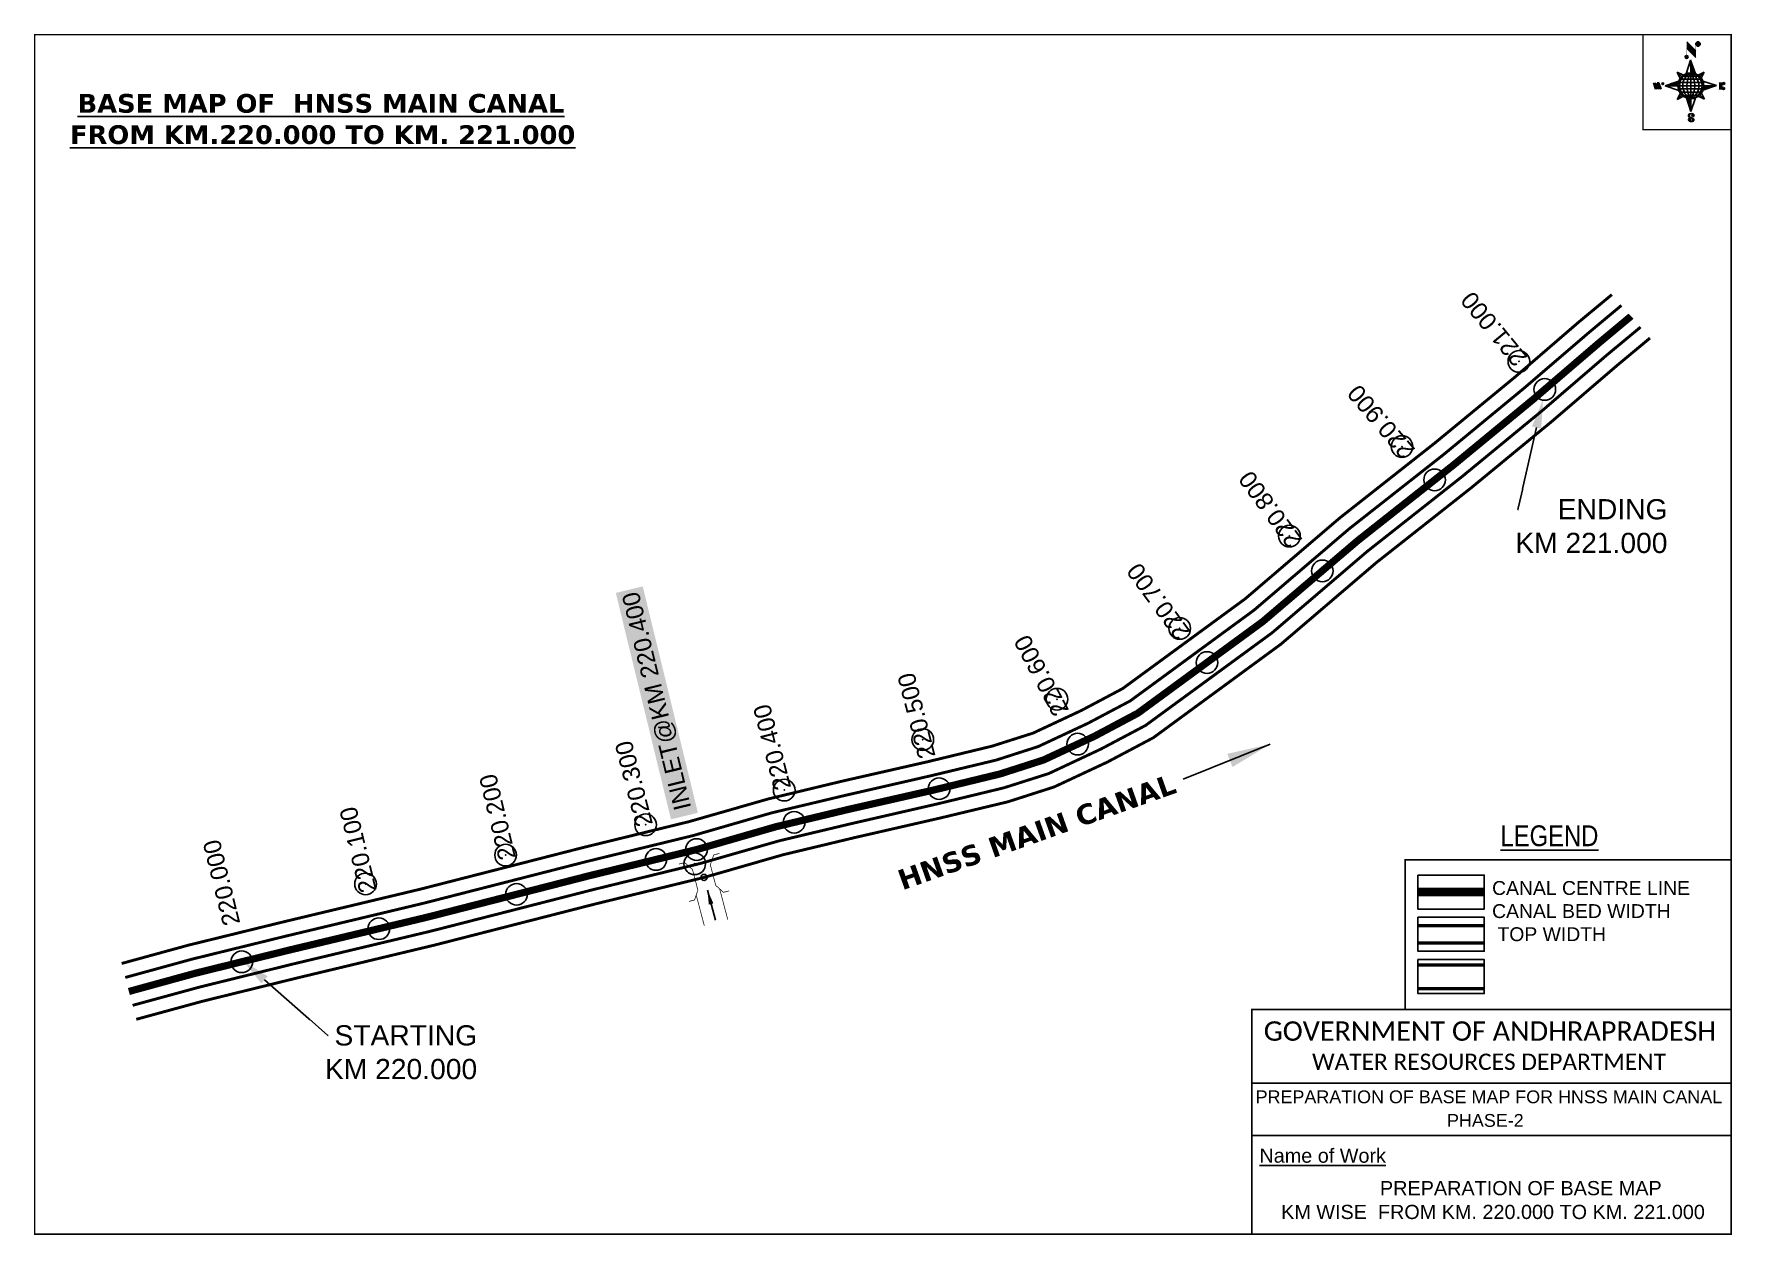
# Model space of a CAD drawing. Header units: inches. Extents: x 747470 to 748647, y 1623151 to 1623983.
import ezdxf
from ezdxf import colors
from ezdxf.entities.mleader import LeaderData, LeaderLine
from ezdxf.enums import TextEntityAlignment as Align
from ezdxf.math import Vec2, Vec3

# ---------------------------------------------------------------- set-up
doc = ezdxf.new("R2010")
doc.units = ezdxf.units.IN
doc.header["$LTSCALE"] = 15
doc.header["$MEASUREMENT"] = 0
doc.header["$PDMODE"] = 32
doc.header["$PDSIZE"] = 15
doc.linetypes.add('HIDDEN2', pattern=[0.1875, 0.125, -0.0625])
for name, color, linetype in [('AQUADUCT', 1, 'Continuous'), ('bord', 1, 'Continuous'), ('CANAL1', 7, 'Continuous'), ('CSMark', 72, 'Continuous'), ('DCBMS', 232, 'Continuous'), ('PAGE', 7, 'Continuous'), ('STRUCTURE', 5, 'Continuous'), ('TEXT', 6, 'Continuous')]:
    doc.layers.add(name, color=color, linetype=linetype)
doc.styles.add('ARIALN', font='ARIALN.TTF')
doc.styles.get("Standard").update_dxf_attribs({"font": 'arial.ttf'})
doc.dimstyles.get("Standard").update_dxf_attribs({"dimtxt": 20, "dimasz": 0.18, "dimexe": 0.18, "dimexo": 0.0625, "dimgap": 0.09, "dimtad": 0, "dimtih": 1, "dimtoh": 1, "dimdec": 4, "dimzin": 0, "dimdsep": 46, "dimtxsty": 'Standard', "dimcen": 0.09, "dimadec": 0, "dimazin": 0, "dimtfac": 1, "dimtdec": 4, "dimtofl": 0, "dimtmove": 0, "dimatfit": 3, "dimfxl": 1, "dimtolj": 1, "dimtzin": 0, "dimarcsym": 0})
pattern_1 = [(267.297113149, (-8720374.938, 50637915.138), (10.5367255337, -0.497431438), [])]
pattern_2 = [(357.297113149, (-8720374.938, 50637915.138), (0.497431438, 10.5367255337), [])]

# ---------------------------------------------------------------- blocks, each defined once
blk = doc.blocks.new('*X26')
at = {"color": 0, "linetype": 'Continuous'}
for p, q in [((6321.6, 240.5), (6322.3, 241.2)), ((6321.6, 240.3), (6322.3, 241)), ((6321.6, 240.1), (6322.3, 240.8)), ((6321.6, 239.9), (6322.4, 240.7)), ((6321.6, 239.8), (6322.4, 240.6)), ((6321.6, 239.6), (6322.5, 240.5)), ((6321.6, 239.4), (6322.5, 240.3)), ((6321.6, 239.2), (6322.6, 240.2)), ((6321.7, 239.1), (6322.6, 240.1)), ((6321.8, 240.8), (6322.4, 241.4)), ((6321.8, 239), (6322.7, 240)), ((6321.8, 239), (6322.8, 239.9)), ((6321.9, 238.9), (6322.9, 239.8)), ((6322, 238.8), (6323, 239.7)), ((6322.1, 241.3), (6322.4, 241.6)), ((6322.1, 238.7), (6323.1, 239.6)), ((6322.2, 238.6), (6323.1, 239.6)), ((6322.3, 238.5), (6323.2, 239.5)), ((6322.4, 238.5), (6323.3, 239.4)), ((6322.5, 238.4), (6323.4, 239.3)), ((6322.7, 238.4), (6323.6, 239.3)), ((6322.8, 238.3), (6323.7, 239.2)), ((6322.9, 238.3), (6323.8, 239.1)), ((6323.1, 238.2), (6323.9, 239.1)), ((6323.2, 238.2), (6324, 239)), ((6323.3, 238.2), (6324.2, 239)), ((6323.5, 238.1), (6324.3, 238.9)), ((6323.7, 238.1), (6324.4, 238.9)), ((6323.8, 238.1), (6324.6, 238.8)), ((6324.1, 238.2), (6324.7, 238.8)), ((6324.3, 238.3), (6324.9, 238.8)), ((6324.6, 238.3), (6325.1, 238.8)), ((6324.8, 238.4), (6325.2, 238.8)), ((6325.1, 238.5), (6325.4, 238.8)), ((6325.4, 238.6), (6325.6, 238.8))]:
    blk.add_line(p, q, dxfattribs=at)
blk = doc.blocks.new('*X25')
at = {"color": 0, "linetype": 'Continuous'}
for p, q in [((6324.4, 240.3), (6324.5, 240.4)), ((6324.6, 240.3), (6324.8, 240.5)), ((6324.7, 240.2), (6325, 240.5)), ((6324.8, 240.2), (6325.2, 240.6)), ((6325, 240.1), (6325.5, 240.6)), ((6325.1, 240.1), (6325.6, 240.6)), ((6325.2, 240), (6325.8, 240.6)), ((6325.3, 240), (6326, 240.6)), ((6325.4, 239.9), (6326.1, 240.6)), ((6325.5, 239.8), (6326.2, 240.5)), ((6325.6, 239.8), (6326.3, 240.5)), ((6325.7, 239.7), (6326.5, 240.4)), ((6325.9, 239.6), (6326.6, 240.3)), ((6326, 239.5), (6326.7, 240.3)), ((6326, 239.4), (6326.8, 240.2)), ((6326.1, 239.3), (6327, 240.2)), ((6326.2, 239.3), (6327.1, 240.1)), ((6326.3, 239.2), (6327.1, 240)), ((6326.4, 239.1), (6327.2, 239.9)), ((6326.5, 239), (6327.3, 239.8)), ((6326.5, 238.9), (6327.4, 239.7)), ((6326.6, 238.8), (6327.5, 239.6)), ((6326.7, 238.7), (6327.5, 239.5)), ((6326.8, 238.6), (6327.6, 239.4)), ((6326.8, 238.5), (6327.7, 239.3)), ((6326.8, 236.5), (6327.4, 237)), ((6326.9, 238.3), (6327.8, 239.2)), ((6326.9, 238.2), (6327.9, 239.1)), ((6326.9, 236.8), (6327.6, 237.4)), ((6327, 238.1), (6327.8, 239)), ((6327, 237.9), (6327.8, 238.8)), ((6327, 237.8), (6327.8, 238.6)), ((6327, 237.6), (6327.8, 238.4)), ((6327, 237.4), (6327.8, 238.2)), ((6327, 237.3), (6327.8, 238)), ((6327, 237.1), (6327.8, 237.9))]:
    blk.add_line(p, q, dxfattribs=at)
blk = doc.blocks.new('H')
at = {"layer": 'bord', "extrusion": (0.000427885, 0.004792, 0.999988)}
h = blk.add_hatch(dxfattribs=at)
h.set_pattern_fill('LINE', color=8, scale=84.387686, angle=-2.7029, style=0)
h.set_pattern_definition(pattern_2)
h.paths.add_polyline_path([(-492, 786, -0.090992), (-448, 775), (-486, 912)])
h = blk.add_hatch(dxfattribs=at)
h.set_pattern_fill('LINE', color=8, scale=84.387686, angle=-92.7029, style=0)
h.set_pattern_definition(pattern_1)
h.paths.add_polyline_path([(-625, 665, -0.090992), (-615, 710), (-751, 671)])
h = blk.add_hatch(dxfattribs=at)
h.set_pattern_fill('LINE', color=8, scale=84.387686, angle=-2.7029, style=0)
h.set_pattern_definition(pattern_2)
h.paths.add_polyline_path([(-504, 533, -0.090992), (-549, 543), (-510, 406)])
h = blk.add_hatch(dxfattribs=at)
h.set_pattern_fill('LINE', color=8, scale=84.387686, angle=-92.7029, style=0)
h.set_pattern_definition(pattern_1)
h.paths.add_polyline_path([(-246, 647), (-372, 653, -0.090992), (-382, 609)])
for p, q in [((-519, 1020, -1217), (-435, 927, -1216)), ((-516, 1087, -1217), (-432, 994, -1217)), ((-538, 774, -1216), (-487, 906, -1216)), ((-487, 906, -1216), (-493, 780, -1216)), ((-487, 906, -1216), (-448, 769, -1216)), ((-865, 701, -1215), (-847, 638, -1215)), ((-847, 700, -1215), (-829, 637, -1215)), ((-829, 699, -1215), (-811, 636, -1215)), ((-829, 699, -1215), (-811, 698, -1215)), ((-811, 698, -1215), (-794, 635, -1215)), ((-752, 665, -1215), (-615, 704, -1215)), ((-627, 794, -1216), (-567, 760, -1216)), ((-627, 794, -1216), (-584, 747, -1215)), ((-599, 731, -1215), (-627, 794, -1216)), ((-421, 753, -1216), (-359, 781, -1216)), ((-359, 781, -1216), (-405, 739, -1216)), ((-359, 781, -1216), (-392, 721, -1215)), ((-379, 693, -1215), (-246, 641, -1215)), ((-213, 669, -1215), (-217, 601, -1215)), ((-752, 665, -1215), (-625, 659, -1215)), ((-619, 614, -1215), (-752, 665, -1215)), ((-639, 526, -1214), (-606, 585, -1215)), ((-639, 526, -1214), (-593, 568, -1215)), ((-577, 553, -1215), (-639, 526, -1214)), ((-511, 400, -1214), (-549, 537, -1214)), ((-460, 533, -1215), (-511, 400, -1214)), ((-505, 527, -1214), (-511, 400, -1214)), ((-371, 513, -1214), (-431, 546, -1215)), ((-371, 513, -1214), (-414, 560, -1215)), ((-399, 576, -1215), (-371, 513, -1214)), ((-246, 641, -1215), (-383, 603, -1215)), ((-373, 647, -1215), (-246, 641, -1215)), ((-197, 600, -1215), (-194, 668, -1215))]:
    blk.add_line(p, q, dxfattribs=at)
at = {"layer": 'bord', "color": 8, "linetype": 'ByBlock', "extrusion": (0.000427885, 0.004792, 0.999988)}
for p, q in [((-375, 679, -1215), (-620, 691, -1215)), ((-386, 711, -1215), (-605, 722, -1215)), ((-411, 744, -1216), (-578, 752, -1216)), ((-493, 780, -1216), (-505, 527, -1214)), ((-373, 647, -1215), (-625, 659, -1215)), ((-378, 616, -1215), (-623, 628, -1215)), ((-392, 585, -1215), (-611, 595, -1215)), ((-420, 555, -1215), (-587, 562, -1215))]:
    blk.add_line(p, q, dxfattribs=at)
at = {"layer": 'bord', "extrusion": (0.000427885, 0.004792, 0.999988), "elevation": -1212}
for points, const_width in [([(-522, 960), (-516, 1093)], 1.61), ([(-434, 933), (-428, 1066)], 1.61), ([(-870, 707), (-846, 706)], 0.642), ([(-829, 643), (-821, 678)], 0.642), ([(-793, 641), (-782, 694)], 0.642), ([(-223, 676), (-174, 673)], 0.706), ([(-829, 643), (-855, 644)], 0.642), ([(-811, 642), (-784, 641)], 0.642), ([(-177, 605), (-226, 607)], 0.706), ([(-195, 645), (-185, 644)], 0.706)]:
    blk.add_lwpolyline(points, dxfattribs=dict(at, const_width=const_width))
for points, const_width in [([(-414, 1073, 1), (-398, 1058, 1)], 22.3), ([(-530, 950, 1), (-520, 939, 1)], 14.8), ([(-776, 697, 1), (-769, 690, 1)], 8.9), ([(-180, 618, 1), (-173, 611, 1)], 9.79), ([(-178, 667, 1), (-171, 660, 1)], 9.79), ([(-490, 362, 1), (-498, 369, 1)], 11.1), ([(-525, 322, 1), (-533, 329, 1)], 11.1)]:
    blk.add_lwpolyline(points, format="xyb", close=True, dxfattribs=dict(at, const_width=const_width))
for points in [[(-537, 317), (-531, 310), (-520, 307), (-505, 307), (-494, 310), (-486, 318), (-487, 326), (-491, 333), (-494, 336), (-503, 341), (-522, 347), (-530, 352), (-534, 355), (-537, 363), (-537, 373), (-530, 381), (-520, 384), (-504, 384), (-493, 380), (-487, 373)], [(-522, 348), (-526, 354), (-528, 361), (-528, 371), (-526, 375), (-521, 381), (-515, 384)], [(-505, 307), (-499, 312), (-497, 319), (-497, 327), (-501, 335), (-509, 343)]]:
    blk.add_lwpolyline(points, dxfattribs=at)
at = {"layer": 'bord', "extrusion": (0.000427885, 0.004792, 0.999988)}
for centre, radius in [((-406, 1065, -1212), 22.3), ((-525, 944, -1212), 14.8), ((-773, 694, -1212), 8.9), ((-498, 659, -1212), 127), ((-177, 615, -1212), 9.79), ((-174, 663, -1212), 9.79), ((-494, 365, -1212), 11.1), ((-529, 325, -1212), 11.1)]:
    blk.add_circle(centre, radius, dxfattribs=at)
at = {"layer": 'bord', "color": 8, "linetype": 'ByBlock', "extrusion": (0.000427885, 0.004792, 0.999988)}
for centre, radius, start, end in [((-482, 658, -1212), 128, 94.9254, 259.6691), ((-437, 656, -1212), 141, 113.2864, 241.308), ((-316, 651, -1212), 222, 142.5892, 212.0053), ((-560, 662, -1212), 141, 293.2864, 61.308), ((-681, 668, -1212), 222, 322.5892, 32.0053), ((-515, 660, -1212), 128, 274.9254, 79.6691)]:
    blk.add_arc(centre, radius, start, end, dxfattribs=at)
at = {"layer": 'bord', "extrusion": (0.000427885, 0.004792, 0.999988)}
for points in [[(-516, 1093, -1212), (-431, 1000, -1212), (-519, 1026, -1212), (-434, 933, -1212)], [(-864, 707, -1212), (-846, 706, -1212), (-846, 644, -1212), (-829, 643, -1212)], [(-829, 705, -1212), (-811, 704, -1212), (-811, 642, -1212), (-793, 641, -1212)], [(-193, 674, -1212), (-197, 606, -1212), (-213, 675, -1212), (-216, 607, -1212)]]:
    blk.add_solid(points, dxfattribs=at)
at = {"layer": 'bord', "extrusion": (0.000427885, 0.004792, 0.999988), "xscale": 7.977342409717546, "yscale": 7.977342408231451, "zscale": 7.977342408476333, "rotation": 138.0840426661453}
for name, p in [('*X25', (38301, -31929, -1212)), ('*X26', (38314, -31951, -1212))]:
    blk.add_blockref(name, p, dxfattribs=at)
blk = doc.blocks.new('IN')
at = {"layer": 'STRUCTURE', "color": 190, "const_width": 0.5}
for points in [[(763895.1, 1696672), (763895.1, 1696668), (763889.1, 1696664), (763881.7, 1696664), (763874.3, 1696664), (763868.3, 1696668), (763868.3, 1696672)], [(763871.3, 1696666), (763849.3, 1696666)], [(763871.3, 1696649.2), (763849.3, 1696649.2)], [(763868.3, 1696643.2), (763868.3, 1696647.2), (763874.3, 1696651.2), (763881.7, 1696651.2), (763881.7, 1696651.2), (763881.7, 1696651.2), (763889.1, 1696651.2), (763895.1, 1696647.2), (763895.1, 1696643.2)]]:
    blk.add_lwpolyline(points, dxfattribs=at)
at = {"layer": 'STRUCTURE', "color": 0}
blk.add_circle((763881.7, 1696657.6), 2.11, dxfattribs=at)
blk.add_leader([(763872.7, 1696657.6), (763851.2, 1696657.6)], dimstyle='Standard', override={"dimasz": 10, "dimgap": 0.09, "dimtad": 0}, dxfattribs=at)

msp = doc.modelspace()

# ---------------------------------------------------------------- linework, layer by layer
at = {"layer": 'CANAL1', "color": 200, "const_width": 2}
for points in [[(747531, 1623338.9), (747577.3, 1623351.6), (747642.1, 1623367.5), (747738, 1623390.4), (747850.2, 1623419.1), (747924.2, 1623437.2), (747979, 1623452.9), (748030.1, 1623465.2), (748089.5, 1623478.7), (748134.1, 1623489.5), (748162.4, 1623498.5), (748195.9, 1623514.2), (748224.4, 1623529.3), (748309.3, 1623591.5), (748374.8, 1623647.5), (748440.9, 1623699.6), (748496.3, 1623745.2), (748540.6, 1623783.4), (748563.4, 1623802.3)], [(747541.1, 1623300.2), (747587.3, 1623312.8), (747651.5, 1623328.6), (747747.6, 1623351.6), (747859.8, 1623380.3), (747934.5, 1623398.5), (747989.1, 1623414.2), (748039.2, 1623426.2), (748098.6, 1623439.8), (748144.9, 1623450.9), (748177, 1623461.2), (748213.8, 1623478.4), (748245.7, 1623495.3), (748334.2, 1623560.2), (748400.2, 1623616.6), (748466, 1623668.5), (748522, 1623714.6), (748566.5, 1623752.8), (748589.2, 1623771.7), (748589.8, 1623772.2)]]:
    msp.add_lwpolyline(points, dxfattribs=at)
at = {"layer": 'CANAL1', "color": 5, "const_width": 2}
for points in [[(747533.5, 1623329.2), (747579.8, 1623341.9), (747644.5, 1623357.8), (747740.4, 1623380.7), (747852.6, 1623409.4), (747926.8, 1623427.5), (747981.5, 1623443.3), (748032.4, 1623455.4), (748091.8, 1623469), (748136.8, 1623479.8), (748166, 1623489.2), (748200.4, 1623505.3), (748229.7, 1623520.8), (748315.5, 1623583.7), (748381.1, 1623639.8), (748447.2, 1623691.8), (748502.7, 1623737.6), (748547.1, 1623775.7), (748570, 1623794.8)], [(747538.6, 1623309.9), (747584.8, 1623322.5), (747649.2, 1623338.4), (747745.2, 1623361.3), (747857.4, 1623390), (747931.9, 1623408.2), (747986.6, 1623423.9), (748037, 1623435.9), (748096.3, 1623449.5), (748142.2, 1623460.6), (748173.3, 1623470.5), (748209.3, 1623487.4), (748240.3, 1623503.8), (748328, 1623568), (748393.8, 1623624.3), (748459.7, 1623676.3), (748515.6, 1623722.3), (748560, 1623760.5), (748582.8, 1623779.4), (748583.2, 1623779.8)]]:
    msp.add_lwpolyline(points, dxfattribs=at)
at = {"layer": 'CANAL1', "color": 1, "linetype": 'HIDDEN2', "ltscale": 8, "const_width": 5}
msp.add_lwpolyline([(747536, 1623319.5), (747582.3, 1623332.2), (747646.8, 1623348.1), (747709.2, 1623363), (747742.8, 1623371), (747855, 1623399.7), (747929.3, 1623417.8), (747984.1, 1623433.6), (748034.7, 1623445.7), (748094.1, 1623459.2), (748139.5, 1623470.2), (748169.7, 1623479.9), (748204.9, 1623496.3), (748235, 1623512.3), (748321.7, 1623575.9), (748387.5, 1623632), (748453.5, 1623684.1), (748509.1, 1623729.9), (748516.9, 1623736.6), (748553.6, 1623768.1), (748576.5, 1623787.2), (748576.6, 1623787.3)], dxfattribs=at)
at = {"layer": 'CANAL1', "color": 1, "linetype": 'HIDDEN2', "ltscale": 100, "const_width": 6, "elevation": -0.4}
msp.add_lwpolyline([(748475, 1623388.4), (748429, 1623388.4)], dxfattribs=at)
at = {"layer": 'CANAL1', "color": 5, "const_width": 2.4, "elevation": -0.4}
for points in [[(748475, 1623365.1), (748429, 1623365.1)], [(748475, 1623353.1), (748429, 1623353.1)]]:
    msp.add_lwpolyline(points, dxfattribs=at)
at = {"layer": 'CANAL1', "color": 200, "const_width": 2.4, "elevation": -0.4}
for points in [[(748475, 1623337.9), (748429, 1623337.9)], [(748475, 1623321.4), (748429, 1623321.4)]]:
    msp.add_lwpolyline(points, dxfattribs=at)
at = {"layer": 'CSMark', "color": 2}
for p in [(748499, 1623756), (748418, 1623697), (748340, 1623635), (748264, 1623571), (748179, 1623522), (748086, 1623494), (747990, 1623459), (747894, 1623435), (747797, 1623414), (747928, 1623408), (747700, 1623394)]:
    msp.add_point(p, dxfattribs=at)
at = {"layer": 'CSMark', "color": 3}
for p in [(748516.9, 1623736.6), (748440.6, 1623673.9), (748362.8, 1623610.9), (748282.9, 1623547.4), (748193.3, 1623490.9), (748097.3, 1623460), (747996.9, 1623436.7), (747901.2, 1623411), (747804.6, 1623386.8), (747709.2, 1623363), (747614.2, 1623340.1)]:
    msp.add_point(p, dxfattribs=at)
at = {"layer": 'CSMark'}
msp.add_point((747929.3, 1623417.8), dxfattribs=at)
at = {"layer": 'PAGE', "const_width": 1}
msp.add_lwpolyline([(747470.8, 1623151.4), (748646, 1623151.4), (748646, 1623982.4), (747470.8, 1623982.4), (747470.8, 1623151.4)], dxfattribs=at)
at = {"layer": 'PAGE'}
for points, const_width in [([(748646, 1623982.4), (748584.9, 1623982.4), (748584.9, 1623916.6), (748646, 1623916.6)], 1), ([(748420.2, 1623410.8), (748646, 1623410.8), (748646, 1623307), (748420.2, 1623307)], 1.2), ([(748313.9, 1623307), (748646, 1623307), (748646, 1623151.4), (748313.9, 1623151.4)], 1.2)]:
    msp.add_lwpolyline(points, close=True, dxfattribs=dict(at, const_width=const_width))
at = {"layer": 'PAGE', "elevation": -0.4}
for points in [[(748429, 1623400.1), (748475, 1623400.1), (748475, 1623376.6), (748429, 1623376.6)], [(748429, 1623370.9), (748475, 1623370.9), (748475, 1623347.4), (748429, 1623347.4)], [(748429, 1623341.6), (748475, 1623341.6), (748475, 1623318.1), (748429, 1623318.1)]]:
    msp.add_lwpolyline(points, close=True, dxfattribs=at)
at = {"layer": 'PAGE'}
for points in [[(748313.9, 1623256), (748646, 1623256)], [(748313.9, 1623219.7), (748646, 1623219.7)]]:
    msp.add_lwpolyline(points, dxfattribs=at)

# ---------------------------------------------------------------- block references
at = {"layer": 'AQUADUCT', "color": 1, "xscale": 0.0703495379661093, "yscale": 0.07034953800030053, "zscale": 0.07034953795990817, "rotation": 3.078330607406165}
msp.add_blockref('H', (748655.6, 1623903, 85.4), dxfattribs=at)
at = {"layer": 'STRUCTURE', "color": 0, "rotation": 104.7680561234873}
msp.add_blockref('IN', (2583262.7, 1317240.5), dxfattribs=at)

# ---------------------------------------------------------------- texts
at = {"layer": 'CANAL1', "insert": (748066.3, 1623402.4), "char_height": 14, "width": 205.129, "attachment_point": 1, "rotation": 19.5993}
msp.add_mtext('\\pi0.96322;{\\fVerdana|b1|i0|c0|p34;HNSS MAIN CANAL}', dxfattribs=at)
at = {"layer": 'CSMark', "color": 1}
for s, rotation, p in [('221.000', 129.4712, (748500.9, 1623755)), ('220.900', 130.5165, (748423.1, 1623691.1)), ('220.800', 126.2255, (748344.6, 1623629)), ('220.700', 126.2255, (748267.1, 1623565.2)), ('220.600', 117.9814, (748182.3, 1623511.5)), ('220.500', 104.3554, (748089.1, 1623481.1)), ('220.400', 104.3554, (747989.1, 1623459.3)), ('220.300', 104.3554, (747893.3, 1623434)), ('220.200', 103.4447, (747798.4, 1623410.8)), ('220.100', 103.826, (747702, 1623388.2)), ('220.000', 103.826, (747607.4, 1623365.4))]:
    msp.add_text(s, height=12, rotation=rotation, dxfattribs=at).set_placement(p, align=Align.MIDDLE_LEFT)
at = {"layer": 'PAGE', "extrusion": (0.000201441, 0.004807, 0.999988), "style": 'ARIALN'}
msp.add_text('%%ULEGEND', height=14.4, rotation=359.9999, dxfattribs=at).set_placement((748520.1, 1623407.9, 7954.3), align=Align.MIDDLE)
at = {"layer": 'PAGE', "extrusion": (0.000201441, 0.004807, 0.999988)}
for s, height, p in [('PREPARATION OF BASE MAP FOR HNSS MAIN CANAL', 8.878, (748316.6, 1623222.6, 7953.4)), ('%%UName of Work', 9.822, (748319.2, 1623181.4, 7952))]:
    msp.add_text(s, height=height, rotation=359.9999, dxfattribs=at).set_placement(p)
for s, height, p in [('PHASE-2', 8.88, (748475.7, 1623210.7, 7953.3)), ('PREPARATION OF BASE MAP', 9.822, (748500.3, 1623163.8, 7952.1)), ('KM WISE  FROM KM. 220.000 TO KM. 221.000', 9.822, (748481, 1623147.3, 7952.1))]:
    msp.add_text(s, height=height, rotation=359.9999, dxfattribs=at).set_placement(p, align=Align.MIDDLE_CENTER)
at = {"layer": 'PAGE', "extrusion": (0.000201441, 0.004807, 0.999988), "attachment_point": 1, "text_direction": (1, -1e-06, -0.000201)}
for s, insert, char_height, width in [('CANAL CENTRE LINE CANAL BED WIDTH {\\H2.3717x; }\\P TOP WIDTH{\\H1.9152x; }', (748480.4, 1623396, -0.4), 9.6, 168.926), ('\\pi3.5885;{\\fCalibri|b0|i0|c0|p34;\\H1.3333x;GOVERNMENT OF ANDHRAPRADESH\\P\\pi37.073;\\H0.83998x;WATER RESOURCES DEPARTMENT}', (748318.6, 1623298.8, -1.3), 10.059, 321.276)]:
    msp.add_mtext(s, dxfattribs=dict(at, insert=insert, char_height=char_height, width=width))
at = {"layer": 'STRUCTURE', "color": 5, "insert": (747914.2, 1623443.1), "char_height": 12, "width": 154.246, "attachment_point": 1, "rotation": 103.6891, "bg_fill": 1, "box_fill_scale": 1.3, "bg_fill_color": 7, "bg_fill_true_color": 16777215, "bg_fill_transparency": 4390977}
msp.add_mtext('\\pi0.84172;INLET@KM 220.400', dxfattribs=at)
at = {"layer": 'TEXT', "color": 1, "insert": (747478.7, 1623941.3), "char_height": 13, "width": 379.826, "attachment_point": 1}
msp.add_mtext('\\pi21.755;{\\fVerdana|b1|i0|c0|p34;\\LBASE MAP OF  HNSS MAIN CANAL \\P\\pi16.508;FROM KM.220.000 TO KM. 221.000}', dxfattribs=at)

# ---------------------------------------------------------------- leaders
at = {"layer": 'CANAL1'}
msp.add_leader([(748326.6, 1623490.8), (748266.3, 1623466.5)], dimstyle='Standard', override={"dimasz": 30, "dimgap": 0.09, "dimtad": 0}, dxfattribs=at)

# ---------------------------------------------------------------- next in the draw order: leaders
at = {"layer": 'DCBMS', "color": 5}
ml = msp.add_multileader_mtext('Standard', dxfattribs=at)
ml.set_content('ENDING \\PKM 221.000', color=5)
ml.set_leader_properties()
ml.build(insert=Vec2(0, 0))
ml.multileader.update_dxf_attribs({"dogleg_length": 0.36, "arrow_head_size": 20})
ctx = ml.context
ctx.base_point, ctx.char_height, ctx.arrow_head_size, ctx.landing_gap_size, ctx.plane_origin = Vec3(748498.7, 1623653.5), 14, 20, 0.09, Vec3(748642.4, 1623865.8)
ctx.text_align_type = 2
notes = []
notes.append((ctx, [(1, (1, 1, 0), (748498.3, 1623653.5), (1, 0), 0.36, [(0, [(748515.7, 1623729.7)], 0, [])])]))
ctx.mtext.insert, ctx.mtext.width, ctx.mtext.alignment, ctx.mtext.flow_direction = Vec3(748601.9, 1623660.6), 109.049, 3, 5
ctx.mtext.has_bg_fill, ctx.mtext.bg_color, ctx.mtext.bg_scale_factor, ctx.mtext.bg_transparency, ctx.mtext.use_window_bg_color = 1, -1027028792, 1.5, 0, 1
ml = msp.add_multileader_mtext('Standard', dxfattribs=at)
ml.set_content('STARTING \\PKM 220.000', color=5)
ml.set_leader_properties()
ml.build(insert=Vec2(0, 0))
ml.multileader.update_dxf_attribs({"dogleg_length": 0.36, "arrow_head_size": 20})
ctx = ml.context
ctx.base_point, ctx.char_height, ctx.arrow_head_size, ctx.landing_gap_size, ctx.plane_origin = Vec3(747674.1, 1623289), 14, 20, 0.09, Vec3(747817.8, 1623501.3)
ctx.text_align_type = 2
notes.append((ctx, [(1, (1, 1, 0), (747673.8, 1623289), (1, 0), 0.36, [(0, [(747615, 1623340.8)], 0, [])])]))
ctx.mtext.insert, ctx.mtext.width, ctx.mtext.alignment, ctx.mtext.flow_direction = Vec3(747777.3, 1623296.1), 109.049, 3, 5
ctx.mtext.has_bg_fill, ctx.mtext.bg_color, ctx.mtext.bg_scale_factor, ctx.mtext.bg_transparency, ctx.mtext.use_window_bg_color = 1, -1027028792, 1.5, 0, 1
for ctx, leaders in notes:
    for number, flags, end, landing, length, lines in leaders:
        leader = LeaderData()
        leader.index, (leader.has_last_leader_line, leader.has_dogleg_vector, leader.attachment_direction) = number, flags
        leader.last_leader_point, leader.dogleg_vector, leader.dogleg_length = Vec3(end), Vec3(landing), length
        for number, points, colour, breaks in lines:
            line = LeaderLine()
            line.index, line.vertices, line.color, line.breaks = number, Vec3.list(points), colors.encode_raw_color(colour), breaks
            leader.lines.append(line)
        ctx.leaders.append(leader)

doc.saveas('drawing.dxf')
